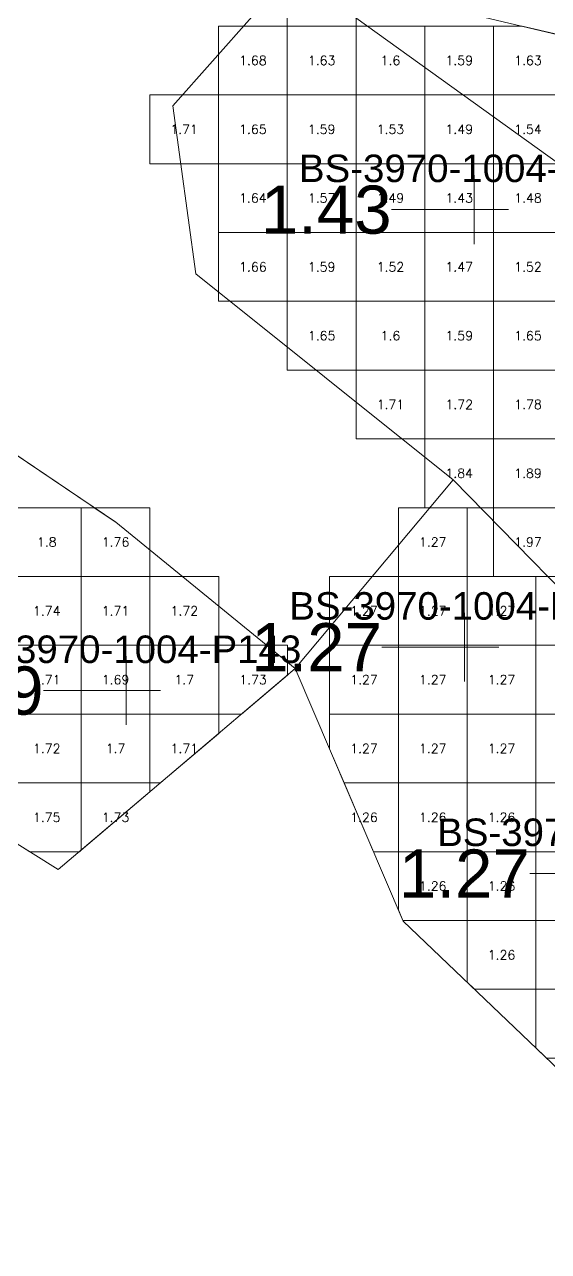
# Model space of a CAD drawing. Header units: inches. Extents: x 469775 to 470079, y 4349683 to 4349873.
# Drawn here: x 469841.54 to 469849.16, y 4349717.59 to 4349735.42 of the extents above; entities that cross this region are included whole.
import ezdxf
from ezdxf.enums import TextEntityAlignment as Align

# ---------------------------------------------------------------- set-up
doc = ezdxf.new("R2010")
doc.units = ezdxf.units.IN
doc.header["$MEASUREMENT"] = 0
for name, color, linetype, lineweight in [('1.500-3.000', 7, 'Continuous', 0), ('点', 7, 'Continuous', 0), ('爆区方格网', 7, 'Continuous', 0), ('线条', 7, 'Continuous', 0), ('钻孔', 7, 'Continuous', 0)]:
    doc.layers.add(name, color=color, linetype=linetype, lineweight=lineweight)
doc.styles.add('3dmine_textStyle_1', font='txt.shx', dxfattribs={"height": 1, "bigfont": 'gbcbig.shx'})
doc.styles.add('3dmine_textStyle_2', font='arial.ttf', dxfattribs={"height": 1})

msp = doc.modelspace()

# ---------------------------------------------------------------- hatches: boundary and pattern name
at = {"layer": '钻孔', "linetype": 'Continuous', "lineweight": 0, "true_color": 0x0000ff, "extrusion": (0, 1, 0)}
for points in [[(-469849.08, 3960.1), (-469848.08, 3960.1), (-469848.08, 3971.1), (-469849.08, 3971.1)], [(-469848.94, 3960.34), (-469847.94, 3960.34), (-469847.94, 3970.34), (-469848.94, 3970.34)]]:
    msp.add_hatch(color=5, dxfattribs=at).paths.add_polyline_path(points, flags=0)
at = {"layer": '钻孔', "linetype": 'Continuous', "lineweight": 0, "true_color": 0xff0000, "extrusion": (0, 1, 0)}
msp.add_hatch(color=1, dxfattribs=at).paths.add_polyline_path([(-469844.02, 3960.45), (-469843.02, 3960.45), (-469843.02, 3970.45), (-469844.02, 3970.45)], flags=0)

# ---------------------------------------------------------------- linework, layer by layer
at = {"color": 7, "linetype": 'Continuous', "lineweight": 0}
for points, elevation in [([(469845.427, 4349736.191), (469868.108, 4349719.891), (469868.108, 4349719.891), (469864.089, 4349732.247), (469861.567, 4349735.442), (469861.304, 4349735.775), (469863.277, 4349745.916), (469858.867, 4349747.095), (469855.24, 4349743.466), (469853.308, 4349743.754), (469850.298, 4349745.551), (469847.477, 4349743.663), (469848.343, 4349739.646), (469845.427, 4349736.191), (469845.427, 4349736.191)], 3966.233), ([(469841.494, 4349739.351), (469838.549, 4349738.484), (469833.362, 4349736.85), (469835.282, 4349733.706), (469836.652, 4349732.389), (469842.869, 4349728.186), (469845.478, 4349726.059), (469847.774, 4349728.804), (469844.034, 4349731.795), (469843.7, 4349734.237), (469845.427, 4349736.191), (469845.427, 4349736.191), (469841.884, 4349739.466), (469841.494, 4349739.351)], 3709.861), ([(469859.293, 4349720.49), (469855.469, 4349723.158), (469850.298, 4349726.225), (469847.774, 4349728.804), (469845.478, 4349726.059)], 1987.297)]:
    msp.add_lwpolyline(points, dxfattribs=dict(at, elevation=elevation))
at = {"color": 1, "linetype": 'Continuous', "lineweight": 0, "true_color": 0xff0000, "elevation": 3972.427}
msp.add_lwpolyline([(469845.427, 4349736.191), (469845.427, 4349736.191), (469853.646, 4349734.245), (469859.815, 4349730.088), (469861.012, 4349724.333), (469863.02, 4349721.36), (469859.293, 4349720.49), (469855.469, 4349723.158), (469850.298, 4349726.225), (469847.774, 4349728.804), (469844.034, 4349731.795), (469843.7, 4349734.237), (469845.427, 4349736.191)], dxfattribs=at)
at = {"color": 5, "linetype": 'Continuous', "lineweight": 0}
msp.add_lwpolyline([(469881.832, 4349708.397), (469873.956, 4349710.541), (469868.207, 4349713.482), (469860.922, 4349712.521), (469856.143, 4349714.688), (469851.91, 4349717.746), (469847.05, 4349722.386), (469845.478, 4349726.059), (469847.774, 4349728.804), (469850.298, 4349726.225), (469855.469, 4349723.158), (469859.293, 4349720.49), (469867.304, 4349722.364), (469868.108, 4349719.891), (469870.688, 4349717.269), (469874.94, 4349716.167), (469880.538, 4349711.441), (469881.832, 4349708.397), (469881.832, 4349708.397)], dxfattribs=at)
at = {"layer": '1.500-3.000', "color": 1, "linetype": 'Continuous', "lineweight": 0, "true_color": 0xff0000}
msp.add_lwpolyline([(469841.212, 4349729.306), (469842.869, 4349728.186), (469845.478, 4349726.059), (469843.559, 4349724.432), (469842.033, 4349723.139), (469839.732, 4349724.579)], dxfattribs=at)
at = {"layer": '点', "color": 138, "linetype": 'Continuous', "lineweight": 0, "true_color": 0x004c4c}
for points, elevation in [([(469848.08, 4349732.23), (469848.08, 4349733.23)], 3971.1), ([(469848.58, 4349732.73), (469847.58, 4349732.73)], 3971.1), ([(469847.94, 4349725.87), (469847.94, 4349726.87)], 3970.34), ([(469843.02, 4349725.24), (469843.02, 4349726.24)], 3970.45), ([(469848.44, 4349726.37), (469847.44, 4349726.37)], 3970.34), ([(469843.52, 4349725.74), (469842.52, 4349725.74)], 3970.45)]:
    msp.add_lwpolyline(points, dxfattribs=dict(at, elevation=elevation))
at = {"layer": '爆区方格网', "color": 1, "linetype": 'Continuous', "lineweight": 0, "true_color": 0xff0000}
for points, elevation in [([(469845.427, 4349736.191), (469846.363, 4349735.97), (469846.363, 4349735.398), (469845.363, 4349735.398), (469845.363, 4349736.25), (469845.427, 4349736.191)], 3970.35), ([(469845.363, 4349734.398), (469844.363, 4349734.398), (469844.363, 4349735.398), (469845.363, 4349735.398), (469845.363, 4349734.398)], 3970.35), ([(469846.363, 4349734.398), (469845.363, 4349734.398), (469845.363, 4349735.398), (469846.363, 4349735.398), (469846.363, 4349734.398)], 3970.35), ([(469847.363, 4349734.398), (469846.363, 4349734.398), (469846.363, 4349735.398), (469847.363, 4349735.398), (469847.363, 4349734.398)], 3970.35), ([(469848.363, 4349734.398), (469847.363, 4349734.398), (469847.363, 4349735.398), (469848.363, 4349735.398), (469848.363, 4349734.398)], 3970.35), ([(469849.363, 4349735.259), (469849.363, 4349734.398), (469848.363, 4349734.398), (469848.363, 4349735.398), (469848.776, 4349735.398), (469849.363, 4349735.259)], 3970.35), ([(469844.363, 4349733.398), (469843.363, 4349733.398), (469843.363, 4349734.398), (469844.363, 4349734.398), (469844.363, 4349733.398)], 3970.35), ([(469845.363, 4349733.398), (469844.363, 4349733.398), (469844.363, 4349734.398), (469845.363, 4349734.398), (469845.363, 4349733.398)], 3970.35), ([(469846.363, 4349733.398), (469845.363, 4349733.398), (469845.363, 4349734.398), (469846.363, 4349734.398), (469846.363, 4349733.398)], 3970.35), ([(469847.363, 4349733.398), (469846.363, 4349733.398), (469846.363, 4349734.398), (469847.363, 4349734.398), (469847.363, 4349733.398)], 3970.35), ([(469848.363, 4349733.398), (469847.363, 4349733.398), (469847.363, 4349734.398), (469848.363, 4349734.398), (469848.363, 4349733.398)], 3970.35), ([(469849.363, 4349733.398), (469848.363, 4349733.398), (469848.363, 4349734.398), (469849.363, 4349734.398), (469849.363, 4349733.398)], 3970.35), ([(469845.363, 4349732.398), (469844.363, 4349732.398), (469844.363, 4349733.398), (469845.363, 4349733.398), (469845.363, 4349732.398)], 3970.35), ([(469846.363, 4349732.398), (469845.363, 4349732.398), (469845.363, 4349733.398), (469846.363, 4349733.398), (469846.363, 4349732.398)], 3970.35), ([(469847.363, 4349732.398), (469846.363, 4349732.398), (469846.363, 4349733.398), (469847.363, 4349733.398), (469847.363, 4349732.398)], 3970.35), ([(469848.363, 4349732.398), (469847.363, 4349732.398), (469847.363, 4349733.398), (469848.363, 4349733.398), (469848.363, 4349732.398)], 3970.35), ([(469849.363, 4349732.398), (469848.363, 4349732.398), (469848.363, 4349733.398), (469849.363, 4349733.398), (469849.363, 4349732.398)], 3970.35), ([(469845.363, 4349731.398), (469844.363, 4349731.398), (469844.363, 4349732.398), (469845.363, 4349732.398), (469845.363, 4349731.398)], 3970.35), ([(469846.363, 4349731.398), (469845.363, 4349731.398), (469845.363, 4349732.398), (469846.363, 4349732.398), (469846.363, 4349731.398)], 3970.35), ([(469847.363, 4349731.398), (469846.363, 4349731.398), (469846.363, 4349732.398), (469847.363, 4349732.398), (469847.363, 4349731.398)], 3970.35), ([(469848.363, 4349731.398), (469847.363, 4349731.398), (469847.363, 4349732.398), (469848.363, 4349732.398), (469848.363, 4349731.398)], 3970.35), ([(469849.363, 4349731.398), (469848.363, 4349731.398), (469848.363, 4349732.398), (469849.363, 4349732.398), (469849.363, 4349731.398)], 3970.35), ([(469846.363, 4349730.398), (469845.363, 4349730.398), (469845.363, 4349731.398), (469846.363, 4349731.398), (469846.363, 4349730.398)], 3970.35), ([(469847.363, 4349730.398), (469846.363, 4349730.398), (469846.363, 4349731.398), (469847.363, 4349731.398), (469847.363, 4349730.398)], 3970.35), ([(469848.363, 4349730.398), (469847.363, 4349730.398), (469847.363, 4349731.398), (469848.363, 4349731.398), (469848.363, 4349730.398)], 3970.35), ([(469849.363, 4349730.398), (469848.363, 4349730.398), (469848.363, 4349731.398), (469849.363, 4349731.398), (469849.363, 4349730.398)], 3970.35), ([(469847.363, 4349729.398), (469846.363, 4349729.398), (469846.363, 4349730.398), (469847.363, 4349730.398), (469847.363, 4349729.398)], 3970.35), ([(469848.363, 4349729.398), (469847.363, 4349729.398), (469847.363, 4349730.398), (469848.363, 4349730.398), (469848.363, 4349729.398)], 3970.35), ([(469849.363, 4349729.398), (469848.363, 4349729.398), (469848.363, 4349730.398), (469849.363, 4349730.398), (469849.363, 4349729.398)], 3970.35), ([(469848.363, 4349728.398), (469847.363, 4349728.398), (469847.363, 4349729.398), (469848.363, 4349729.398), (469848.363, 4349728.398)], 3970.35), ([(469849.363, 4349728.398), (469848.363, 4349728.398), (469848.363, 4349729.398), (469849.363, 4349729.398), (469849.363, 4349728.398)], 3970.35), ([(469842.366, 4349727.398), (469841.366, 4349727.398), (469841.366, 4349728.398), (469842.366, 4349728.398), (469842.366, 4349727.398)], 3970.45), ([(469843.366, 4349727.398), (469842.366, 4349727.398), (469842.366, 4349728.398), (469842.554, 4349728.398), (469842.869, 4349728.186), (469842.554, 4349728.398), (469843.366, 4349728.398), (469843.366, 4349727.398)], 3970.45), ([(469849.363, 4349727.398), (469848.363, 4349727.398), (469848.363, 4349728.398), (469849.363, 4349728.398), (469849.363, 4349727.398)], 3970.35), ([(469842.366, 4349726.398), (469841.366, 4349726.398), (469841.366, 4349727.398), (469842.366, 4349727.398), (469842.366, 4349726.398)], 3970.45), ([(469843.366, 4349726.398), (469842.366, 4349726.398), (469842.366, 4349727.398), (469843.366, 4349727.398), (469843.366, 4349726.398)], 3970.45), ([(469844.366, 4349726.398), (469843.366, 4349726.398), (469843.366, 4349727.398), (469844.366, 4349727.398), (469844.366, 4349726.398)], 3970.45), ([(469842.366, 4349725.398), (469841.366, 4349725.398), (469841.366, 4349726.398), (469842.366, 4349726.398), (469842.366, 4349725.398)], 3970.45), ([(469843.366, 4349725.398), (469842.366, 4349725.398), (469842.366, 4349726.398), (469843.366, 4349726.398), (469843.366, 4349725.398)], 3970.45), ([(469844.366, 4349725.398), (469843.366, 4349725.398), (469843.366, 4349726.398), (469844.366, 4349726.398), (469844.366, 4349725.398)], 3970.45), ([(469845.366, 4349725.964), (469844.699, 4349725.398), (469844.366, 4349725.398), (469844.366, 4349726.398), (469845.366, 4349726.398), (469845.366, 4349725.964)], 3970.45), ([(469842.366, 4349724.398), (469841.366, 4349724.398), (469841.366, 4349725.398), (469842.366, 4349725.398), (469842.366, 4349724.398)], 3970.45), ([(469843.366, 4349724.398), (469842.366, 4349724.398), (469842.366, 4349725.398), (469843.366, 4349725.398), (469843.366, 4349724.398)], 3970.45), ([(469844.366, 4349725.116), (469843.559, 4349724.432), (469843.519, 4349724.398), (469843.366, 4349724.398), (469843.366, 4349725.398), (469844.366, 4349725.398), (469844.366, 4349725.116)], 3970.45), ([(469842.366, 4349723.421), (469842.34, 4349723.398), (469841.618, 4349723.398), (469841.366, 4349723.556), (469841.366, 4349724.398), (469842.366, 4349724.398), (469842.366, 4349723.421)], 3970.45), ([(469843.366, 4349724.269), (469842.366, 4349723.421), (469842.366, 4349724.398), (469843.366, 4349724.398), (469843.366, 4349724.269)], 3970.45)]:
    msp.add_lwpolyline(points, dxfattribs=dict(at, elevation=elevation))
at = {"layer": '爆区方格网', "color": 5, "linetype": 'Continuous', "lineweight": 0, "true_color": 0x0000ff, "elevation": 3969.32}
for points in [[(469847.978, 4349727.398), (469846.978, 4349727.398), (469846.978, 4349728.398), (469847.978, 4349728.398), (469847.978, 4349727.398)], [(469846.978, 4349726.398), (469845.978, 4349726.398), (469845.978, 4349727.398), (469846.978, 4349727.398), (469846.978, 4349726.398)], [(469847.978, 4349726.398), (469846.978, 4349726.398), (469846.978, 4349727.398), (469847.978, 4349727.398), (469847.978, 4349726.398)], [(469848.978, 4349726.398), (469847.978, 4349726.398), (469847.978, 4349727.398), (469848.978, 4349727.398), (469848.978, 4349726.398)], [(469846.978, 4349725.398), (469845.978, 4349725.398), (469845.978, 4349726.398), (469846.978, 4349726.398), (469846.978, 4349725.398)], [(469847.978, 4349725.398), (469846.978, 4349725.398), (469846.978, 4349726.398), (469847.978, 4349726.398), (469847.978, 4349725.398)], [(469848.978, 4349725.398), (469847.978, 4349725.398), (469847.978, 4349726.398), (469848.978, 4349726.398), (469848.978, 4349725.398)], [(469849.978, 4349725.398), (469848.978, 4349725.398), (469848.978, 4349726.398), (469849.978, 4349726.398), (469849.978, 4349725.398)], [(469846.978, 4349724.398), (469846.188, 4349724.398), (469845.978, 4349724.891), (469845.978, 4349725.398), (469846.978, 4349725.398), (469846.978, 4349724.398)], [(469847.978, 4349724.398), (469846.978, 4349724.398), (469846.978, 4349725.398), (469847.978, 4349725.398), (469847.978, 4349724.398)], [(469848.978, 4349724.398), (469847.978, 4349724.398), (469847.978, 4349725.398), (469848.978, 4349725.398), (469848.978, 4349724.398)], [(469849.978, 4349724.398), (469848.978, 4349724.398), (469848.978, 4349725.398), (469849.978, 4349725.398), (469849.978, 4349724.398)], [(469846.978, 4349723.398), (469846.616, 4349723.398), (469846.188, 4349724.398), (469846.978, 4349724.398), (469846.978, 4349723.398)], [(469847.978, 4349723.398), (469846.978, 4349723.398), (469846.978, 4349724.398), (469847.978, 4349724.398), (469847.978, 4349723.398)], [(469848.978, 4349723.398), (469847.978, 4349723.398), (469847.978, 4349724.398), (469848.978, 4349724.398), (469848.978, 4349723.398)], [(469849.978, 4349723.398), (469848.978, 4349723.398), (469848.978, 4349724.398), (469849.978, 4349724.398), (469849.978, 4349723.398)], [(469847.978, 4349722.398), (469847.044, 4349722.398), (469846.978, 4349722.555), (469846.978, 4349723.398), (469847.978, 4349723.398), (469847.978, 4349722.398)], [(469848.978, 4349722.398), (469847.978, 4349722.398), (469847.978, 4349723.398), (469848.978, 4349723.398), (469848.978, 4349722.398)], [(469849.978, 4349722.398), (469848.978, 4349722.398), (469848.978, 4349723.398), (469849.978, 4349723.398), (469849.978, 4349722.398)], [(469848.978, 4349721.398), (469848.084, 4349721.398), (469847.978, 4349721.5), (469847.978, 4349722.398), (469848.978, 4349722.398), (469848.978, 4349721.398)], [(469849.978, 4349721.398), (469848.978, 4349721.398), (469848.978, 4349722.398), (469849.978, 4349722.398), (469849.978, 4349721.398)], [(469849.978, 4349720.398), (469849.132, 4349720.398), (469848.978, 4349720.546), (469848.978, 4349721.398), (469849.978, 4349721.398), (469849.978, 4349720.398)]]:
    msp.add_lwpolyline(points, dxfattribs=at)
at = {"layer": '线条', "color": 138, "linetype": 'Continuous', "lineweight": 0, "true_color": 0x004c4c}
for points, elevation in [([(469848.08, 4349732.73), (469848.08, 4349732.73), (469848.08, 4349732.73)], 3971.1), ([(469847.94, 4349726.37), (469847.94, 4349726.37), (469847.94, 4349726.37)], 3970.34), ([(469843.02, 4349725.74), (469843.02, 4349725.74), (469843.02, 4349725.74)], 3970.45)]:
    msp.add_lwpolyline(points, dxfattribs=dict(at, elevation=elevation))
at = {"layer": '钻孔', "color": 5, "linetype": 'Continuous', "lineweight": 0, "true_color": 0x0000ff}
for points, elevation in [([(469848.08, 4349732.73), (469846.88, 4349732.73)], 3971.1), ([(469848.08, 4349732.73), (469846.88, 4349732.73)], 3960.1), ([(469847.94, 4349726.37), (469846.74, 4349726.37)], 3970.34), ([(469847.94, 4349726.37), (469846.74, 4349726.37)], 3960.34), ([(469850.09, 4349723.08), (469848.89, 4349723.08)], 3970.98), ([(469850.09, 4349723.08), (469848.89, 4349723.08)], 3959.98)]:
    msp.add_lwpolyline(points, dxfattribs=dict(at, elevation=elevation))
at = {"layer": '钻孔', "color": 1, "linetype": 'Continuous', "lineweight": 0, "true_color": 0xff0000}
for elevation in [3970.45, 3960.45]:
    msp.add_lwpolyline([(469843.02, 4349725.74), (469841.82, 4349725.74)], dxfattribs=dict(at, elevation=elevation))

# ---------------------------------------------------------------- texts
at = {"color": 1, "linetype": 'Continuous', "lineweight": 0, "true_color": 0xff0000, "style": '3dmine_textStyle_1'}
for s, p in [('1.68', (469844.863, 4349734.898, 3970.35)), ('1.63', (469845.863, 4349734.898, 3970.35)), ('1.6', (469846.863, 4349734.898, 3970.35)), ('1.59', (469847.863, 4349734.898, 3970.35)), ('1.63', (469848.863, 4349734.898, 3970.35)), ('1.71', (469843.863, 4349733.898, 3970.35)), ('1.65', (469844.863, 4349733.898, 3970.35)), ('1.59', (469845.863, 4349733.898, 3970.35)), ('1.53', (469846.863, 4349733.898, 3970.35)), ('1.49', (469847.863, 4349733.898, 3970.35)), ('1.54', (469848.863, 4349733.898, 3970.35)), ('1.64', (469844.863, 4349732.898, 3970.35)), ('1.57', (469845.863, 4349732.898, 3970.35)), ('1.49', (469846.863, 4349732.898, 3970.35)), ('1.43', (469847.863, 4349732.898, 3970.35)), ('1.48', (469848.863, 4349732.898, 3970.35)), ('1.66', (469844.863, 4349731.898, 3970.35)), ('1.59', (469845.863, 4349731.898, 3970.35)), ('1.52', (469846.863, 4349731.898, 3970.35)), ('1.47', (469847.863, 4349731.898, 3970.35)), ('1.52', (469848.863, 4349731.898, 3970.35)), ('1.65', (469845.863, 4349730.898, 3970.35)), ('1.6', (469846.863, 4349730.898, 3970.35)), ('1.59', (469847.863, 4349730.898, 3970.35)), ('1.65', (469848.863, 4349730.898, 3970.35)), ('1.71', (469846.863, 4349729.898, 3970.35)), ('1.72', (469847.863, 4349729.898, 3970.35)), ('1.78', (469848.863, 4349729.898, 3970.35)), ('1.84', (469847.863, 4349728.898, 3970.35)), ('1.89', (469848.863, 4349728.898, 3970.35)), ('1.8', (469841.866, 4349727.898, 3970.45)), ('1.76', (469842.866, 4349727.898, 3970.45)), ('1.97', (469848.863, 4349727.898, 3970.35)), ('1.74', (469841.866, 4349726.898, 3970.45)), ('1.71', (469842.866, 4349726.898, 3970.45)), ('1.72', (469843.866, 4349726.898, 3970.45)), ('1.71', (469841.866, 4349725.898, 3970.45)), ('1.69', (469842.866, 4349725.898, 3970.45)), ('1.7', (469843.866, 4349725.898, 3970.45)), ('1.73', (469844.866, 4349725.898, 3970.45)), ('1.72', (469841.866, 4349724.898, 3970.45)), ('1.7', (469842.866, 4349724.898, 3970.45)), ('1.71', (469843.866, 4349724.898, 3970.45)), ('1.75', (469841.866, 4349723.898, 3970.45)), ('1.73', (469842.866, 4349723.898, 3970.45))]:
    msp.add_text(s, height=0.1333, dxfattribs=at).set_placement(p, align=Align.MIDDLE_CENTER)
at = {"color": 5, "linetype": 'Continuous', "lineweight": 0, "true_color": 0x0000ff, "style": '3dmine_textStyle_1'}
for s, p in [('1.27', (469847.478, 4349727.898, 3969.32)), ('1.27', (469846.478, 4349726.898, 3969.32)), ('1.27', (469847.478, 4349726.898, 3969.32)), ('1.27', (469848.478, 4349726.898, 3969.32)), ('1.27', (469846.478, 4349725.898, 3969.32)), ('1.27', (469847.478, 4349725.898, 3969.32)), ('1.27', (469848.478, 4349725.898, 3969.32)), ('1.27', (469846.478, 4349724.898, 3969.32)), ('1.27', (469847.478, 4349724.898, 3969.32)), ('1.27', (469848.478, 4349724.898, 3969.32)), ('1.26', (469846.478, 4349723.898, 3969.32)), ('1.26', (469847.478, 4349723.898, 3969.32)), ('1.26', (469848.478, 4349723.898, 3969.32)), ('1.26', (469847.478, 4349722.898, 3969.32)), ('1.26', (469848.478, 4349722.898, 3969.32)), ('1.26', (469848.478, 4349721.898, 3969.32))]:
    msp.add_text(s, height=0.1333, dxfattribs=at).set_placement(p, align=Align.MIDDLE_CENTER)
at = {"layer": '钻孔', "color": 138, "linetype": 'Continuous', "lineweight": 0, "true_color": 0x004c4c, "style": '3dmine_textStyle_2'}
for s, p in [('BS-3970-1004-P145', (469848.08, 4349733.13, 3971.1)), ('BS-3970-1004-P144', (469847.94, 4349726.77, 3970.34)), ('BS-3970-1004-P143', (469843.02, 4349726.14, 3970.45)), ('BS-3970-1004-P148', (469850.09, 4349723.48, 3970.98))]:
    msp.add_text(s, height=0.4, dxfattribs=at).set_placement(p, align=Align.CENTER)
at = {"layer": '钻孔', "color": 5, "linetype": 'Continuous', "lineweight": 0, "true_color": 0x0000ff, "style": '3dmine_textStyle_2'}
for s, p in [('1.43', (469846.88, 4349732.73, 3965.6)), ('1.27', (469846.74, 4349726.37, 3965.34)), ('1.27', (469848.89, 4349723.08, 3965.48))]:
    msp.add_text(s, height=0.7, dxfattribs=at).set_placement(p, align=Align.MIDDLE_RIGHT)
at = {"layer": '钻孔', "color": 1, "linetype": 'Continuous', "lineweight": 0, "true_color": 0xff0000, "style": '3dmine_textStyle_2'}
msp.add_text('1.69', height=0.7, dxfattribs=at).set_placement((469841.82, 4349725.74, 3965.45), align=Align.MIDDLE_RIGHT)

doc.saveas('drawing.dxf')
